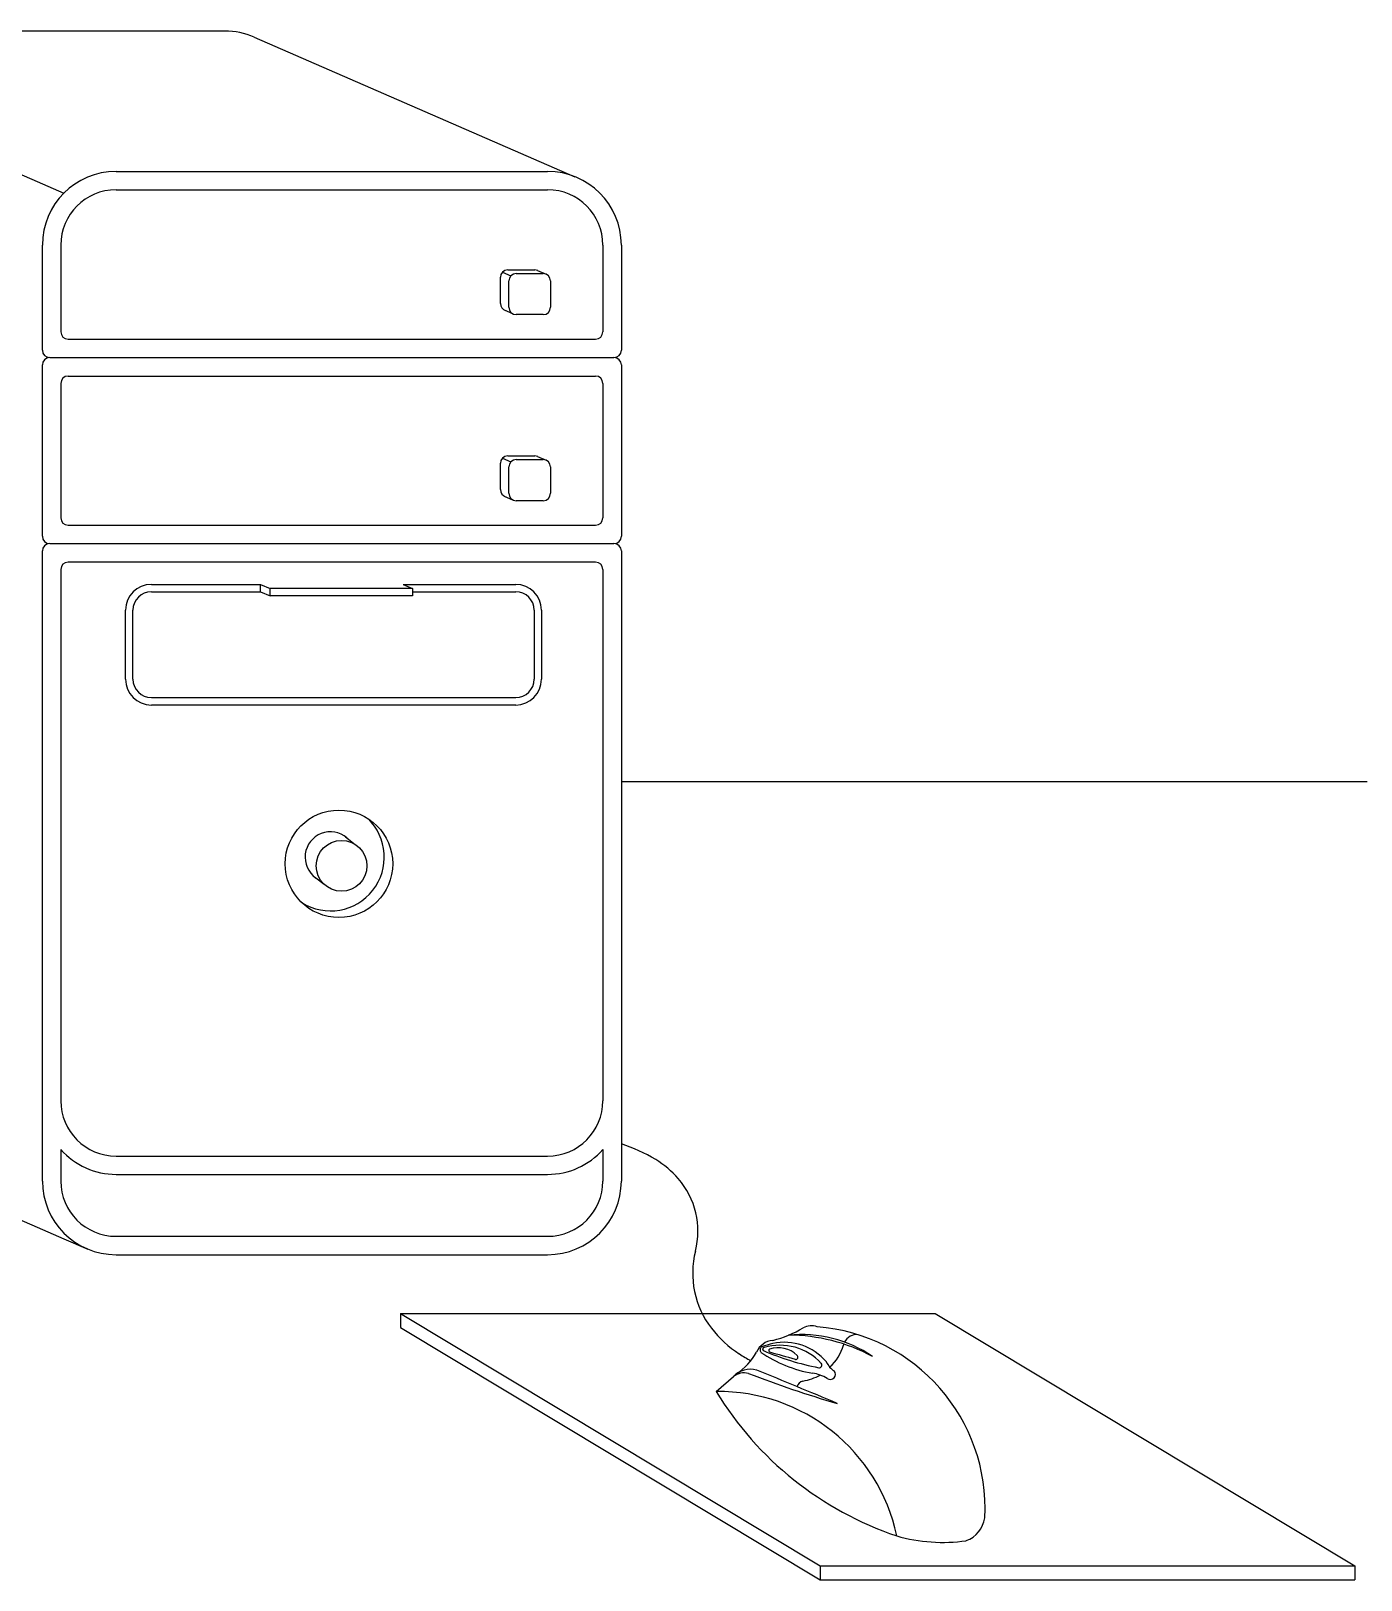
# Model space of a CAD drawing. Header units: millimetres. Extents: x 1282755 to 1285234, y -1758265 to -1757672.
# Drawn here: x 1283152.5 to 1283212.5, y -1757806.8 to -1757736.8 of the extents above; entities that cross this region are included whole.
import ezdxf

# ---------------------------------------------------------------- set-up
doc = ezdxf.new("R2010")
doc.units = ezdxf.units.MM
doc.layers.add('EWire', color=7, linetype='Continuous')
doc.layers.add('MR', color=7, linetype='Continuous')

# ---------------------------------------------------------------- blocks, each defined once
blk = doc.blocks.new('CCMS SET(구성도)')
at = {"layer": 'MR', "linetype": 'Continuous'}
for p, q in [((261954.55, 267185), (261990.91, 267185)), ((261993.39, 267184.48), (262020.4, 267172.71)), ((261950.15, 267183.18), (261977.35, 267171.33)), ((261981.75, 267173.15), (262018.12, 267173.15)), ((261981.75, 267171.59), (262018.12, 267171.59)), ((261975.53, 267166.94), (261975.53, 267158.08)), ((261977.09, 267166.94), (261977.09, 267159.63)), ((262022.78, 267166.94), (262022.78, 267159.63)), ((262024.33, 267166.94), (262024.33, 267158.08)), ((262014.14, 267162.01), (262014.14, 267164.23)), ((262014.32, 267164.67), (262015.03, 267164.36)), ((262014.76, 267164.85), (262017.03, 267164.85)), ((262014.85, 267161.7), (262014.85, 267163.92)), ((262015.47, 267164.54), (262017.74, 267164.54)), ((262017.27, 267164.8), (262017.99, 267164.49)), ((262018.36, 267163.92), (262018.36, 267161.7)), ((262014.45, 267161.47), (262015.16, 267161.16)), ((262017.74, 267161.08), (262015.47, 267161.08)), ((261977.71, 267159.01), (262022.15, 267159.01)), ((261976.16, 267157.46), (262023.71, 267157.46)), ((261975.53, 267156.84), (261975.53, 267142.39)), ((261977.71, 267155.9), (262022.15, 267155.9)), ((262024.33, 267156.84), (262024.33, 267142.39)), ((261977.09, 267155.28), (261977.09, 267143.94)), ((262022.78, 267155.28), (262022.78, 267143.94)), ((262014.14, 267146.32), (262014.14, 267148.54)), ((262014.32, 267148.98), (262015.03, 267148.67)), ((262014.76, 267149.16), (262017.03, 267149.16)), ((262014.85, 267146.01), (262014.85, 267148.23)), ((262015.47, 267148.85), (262017.74, 267148.85)), ((262017.27, 267149.11), (262017.99, 267148.8)), ((262018.36, 267148.23), (262018.36, 267146.01)), ((262014.45, 267145.78), (262015.16, 267145.47)), ((262017.74, 267145.39), (262015.47, 267145.39)), ((261977.71, 267143.32), (262022.15, 267143.32)), ((261976.16, 267141.77), (262023.71, 267141.77)), ((261975.53, 267141.15), (261975.53, 267088.02)), ((262024.33, 267141.15), (262024.33, 267088.02)), ((261977.09, 267139.59), (261977.09, 267094.79)), ((261977.71, 267140.22), (262022.15, 267140.22)), ((262022.78, 267139.59), (262022.78, 267094.79)), ((261984.72, 267138.33), (261993.93, 267138.33)), ((261984.72, 267137.71), (261993.93, 267137.71)), ((261993.93, 267138.33), (261994.73, 267137.98)), ((261993.93, 267137.71), (261993.93, 267138.33)), ((261993.93, 267137.71), (261994.73, 267137.36)), ((262006.73, 267137.98), (261994.73, 267137.98)), ((261994.73, 267137.36), (261994.73, 267137.98)), ((262005.93, 267138.33), (262006.73, 267137.98)), ((262005.93, 267138.33), (262015.43, 267138.33)), ((262006.73, 267137.98), (262006.73, 267137.36)), ((262006.73, 267137.71), (262015.43, 267137.71)), ((262006.73, 267137.36), (261994.73, 267137.36)), ((261982.55, 267130.33), (261982.55, 267136.16)), ((261983.17, 267130.33), (261983.17, 267136.16)), ((262016.99, 267136.16), (262016.99, 267130.33)), ((262017.61, 267136.16), (262017.61, 267130.33)), ((262015.43, 267128.77), (261984.72, 267128.77)), ((262015.43, 267128.15), (261984.72, 267128.15)), ((262024.33, 267121.71), (262087.19, 267121.71)), ((262001.09, 267117.04), (262001.91, 267116.4)), ((261998.46, 267113.67), (261999.28, 267113.04)), ((261952.16, 267094.14), (261977.35, 267083.16)), ((261977.09, 267090.68), (261977.09, 267088.02)), ((262022.78, 267090.68), (262022.78, 267088.02)), ((261981.75, 267090.13), (262018.12, 267090.13)), ((261981.75, 267088.58), (262018.12, 267088.58)), ((261977.35, 267083.16), (261979.36, 267082.29)), ((261981.75, 267083.37), (262018.12, 267083.37)), ((261981.75, 267081.81), (262018.12, 267081.81)), ((262005.72, 267076.85), (262041.09, 267055.57)), ((262005.72, 267076.85), (262050.77, 267076.85)), ((262005.72, 267076.85), (262005.72, 267075.66)), ((262050.77, 267076.85), (262086.15, 267055.57)), ((262005.72, 267075.66), (262041.09, 267054.38)), ((262032.33, 267070.27), (262033.78, 267071.54)), ((262041.09, 267055.57), (262086.15, 267055.57)), ((262041.09, 267055.57), (262041.09, 267054.38)), ((262086.15, 267055.57), (262086.15, 267054.38)), ((262041.09, 267054.38), (262086.15, 267054.38))]:
    blk.add_line(p, q, dxfattribs=at)
for centre, radius in [((262000.53, 267114.77), 4.53), ((262000.75, 267114.6), 2.14)]:
    blk.add_circle(centre, radius, dxfattribs=at)
for centre, radius, start, end in [((261990.91, 267178.78), 6.21, 66.4604, 90), ((261981.75, 267166.94), 6.21, 90, 180), ((262018.12, 267166.94), 6.21, 0, 90), ((261981.75, 267166.94), 4.66, 90, 180), ((262018.12, 267166.94), 4.66, 0, 90), ((262014.76, 267164.23), 0.621, 90, 180), ((262015.47, 267163.92), 0.621, 90, 180), ((262017.03, 267164.23), 0.621, 65.9828, 90), ((262017.74, 267163.92), 0.621, 0, 90), ((262014.76, 267162.01), 0.621, 180, 252.8198), ((262015.47, 267161.7), 0.621, 180, 270), ((262017.74, 267161.7), 0.621, 270, 0), ((261977.71, 267159.63), 0.621, 180, 270), ((262022.15, 267159.63), 0.621, 270, 0), ((261976.16, 267158.08), 0.621, 180, 270), ((261976.16, 267156.84), 0.621, 90, 180), ((262023.71, 267158.08), 0.621, 270, 0), ((262023.71, 267156.84), 0.621, 0, 90), ((261977.71, 267155.28), 0.621, 90, 180), ((262022.15, 267155.28), 0.621, 0, 90), ((262014.76, 267148.54), 0.621, 90, 180), ((262015.47, 267148.23), 0.621, 90, 180), ((262017.03, 267148.54), 0.621, 65.9828, 90), ((262017.74, 267148.23), 0.621, 0, 90), ((262014.76, 267146.32), 0.621, 180, 252.8198), ((262015.47, 267146.01), 0.621, 180, 270), ((262017.74, 267146.01), 0.621, 270, 0), ((261977.71, 267143.94), 0.621, 180, 270), ((262022.15, 267143.94), 0.621, 270, 0), ((261976.16, 267142.39), 0.621, 180, 270), ((261976.16, 267141.15), 0.621, 90, 180), ((262023.71, 267142.39), 0.621, 270, 0), ((262023.71, 267141.15), 0.621, 0, 90), ((261977.71, 267139.59), 0.621, 90, 180), ((262022.15, 267139.59), 0.621, 0, 90), ((261984.72, 267136.16), 2.17, 90, 180), ((261984.72, 267136.16), 1.55, 90, 180), ((262015.43, 267136.16), 2.17, 0, 90), ((262015.43, 267136.16), 1.55, 0, 90), ((261984.72, 267130.33), 2.17, 180, 270), ((261984.72, 267130.33), 1.55, 180, 270), ((262015.43, 267130.33), 2.17, 270, 0), ((262015.43, 267130.33), 1.55, 270, 0), ((261999.82, 267115.33), 4.53, 237.7295, 46.2094), ((261999.82, 267115.33), 2.14, 49.7272, 234.2117), ((261981.75, 267094.79), 4.66, 180, 270), ((262018.12, 267094.79), 4.66, 270, 0), ((261981.75, 267094.79), 6.21, 221.4096, 270), ((262018.12, 267094.79), 6.21, 270, 318.5904), ((262020.17, 267078.27), 13.54, 58.5859, 72.1038), ((262022.94, 267082.81), 8.22, 41.2097, 58.5859), ((261981.75, 267088.02), 6.21, 180, 270), ((261981.75, 267088.02), 4.66, 180, 270), ((262018.12, 267088.02), 6.21, 270, 0), ((262018.12, 267088.02), 4.66, 270, 0), ((262024.06, 267083.79), 6.73, 345.5639, 41.2097), ((262037.87, 267080.23), 7.53, 165.5639, 217.9274), ((262039.57, 267081.56), 9.69, 217.9274, 236.8374), ((262034.79, 267083.84), 9.54, 283.9928, 300.707), ((262039.51, 267064.48), 10.6, 55.5815, 95.9296), ((262038.42, 267060.15), 14.87, 61.524, 89.9871), ((262040.36, 267074.35), 1.46, 71.2876, 118.3649), ((262039.64, 267060.44), 15.34, 356.9037, 85.5641), ((262044.17, 267073.91), 1.16, 84.1877, 153.0419), ((262037.24, 267072.95), 1.64, 95.0484, 157.0901), ((262036.31, 267073.78), 0.294, 117.1536, 223.1512), ((262042.1, 267056.84), 18.19, 105.9533, 109.0206), ((262036.37, 267073.84), 0.14, 89.7093, 241.821), ((262045.28, 267094.54), 22.67, 246.6834, 259.0312), ((262037.71, 267069.46), 4.71, 42.5773, 106.4554), ((262036.89, 267073.72), 0.136, 123.4009, 251.2586), ((262037.56, 267071.67), 2.29, 45.9913, 109.0776), ((262038.04, 267069.77), 4.66, 40.0038, 101.6597), ((262039.6, 267075.07), 3.56, 310.1478, 345.6154), ((262044.17, 267073.91), 1.16, 161.8882, 166.4522), ((262031.05, 267076.24), 5.38, 303.4802, 330.4658), ((262042.35, 267085.8), 14.76, 236.8374, 241.2226), ((262042.41, 267082.95), 11.31, 236.0164, 259.9759), ((261946.19, 266748.04), 337.93, 74.0594, 74.4405), ((262039.02, 267073.17), 0.191, 264.4096, 49.7049), ((262041, 267072.51), 0.231, 262.7725, 37.7134), ((262043.38, 267073.64), 1.98, 206.3831, 235.6707), ((262034.68, 267070.34), 1.5, 75.6225, 126.923), ((262035.2, 267070.19), 1.96, 74.2308, 136.169), ((262065.59, 267149.5), 83.48, 248.5473, 253.9515), ((261811.03, 266520.71), 595.4, 67.12122, 67.82712), ((262039.89, 267070.38), 0.819, 108.168, 158.7061), ((262038.8, 267075.9), 4.82, 280.0265, 298.3668), ((262040.04, 267068.7), 3.14, 58.5523, 82.4978), ((262041.94, 267071.73), 0.433, 232.9357, 40.4736), ((262056.59, 267085.02), 28.4, 211.3067, 251.4076), ((262032.54, 267054.94), 15.33, 11.932, 90.7823), ((262052.59, 267059.95), 2.39, 289.6875, 352.0611), ((262051.43, 267071.46), 13.91, 253.7667, 278.1415)]:
    blk.add_arc(centre, radius, start, end, dxfattribs=at)

msp = doc.modelspace()

# ---------------------------------------------------------------- block references
at = {"layer": 'EWire', "xscale": 0.5357389644200632, "yscale": 0.5357389644200632, "zscale": 0.5357389644200632}
msp.add_blockref('CCMS SET(구성도)', (1142802.503, -1900878.221), dxfattribs=at)

doc.saveas('drawing.dxf')
